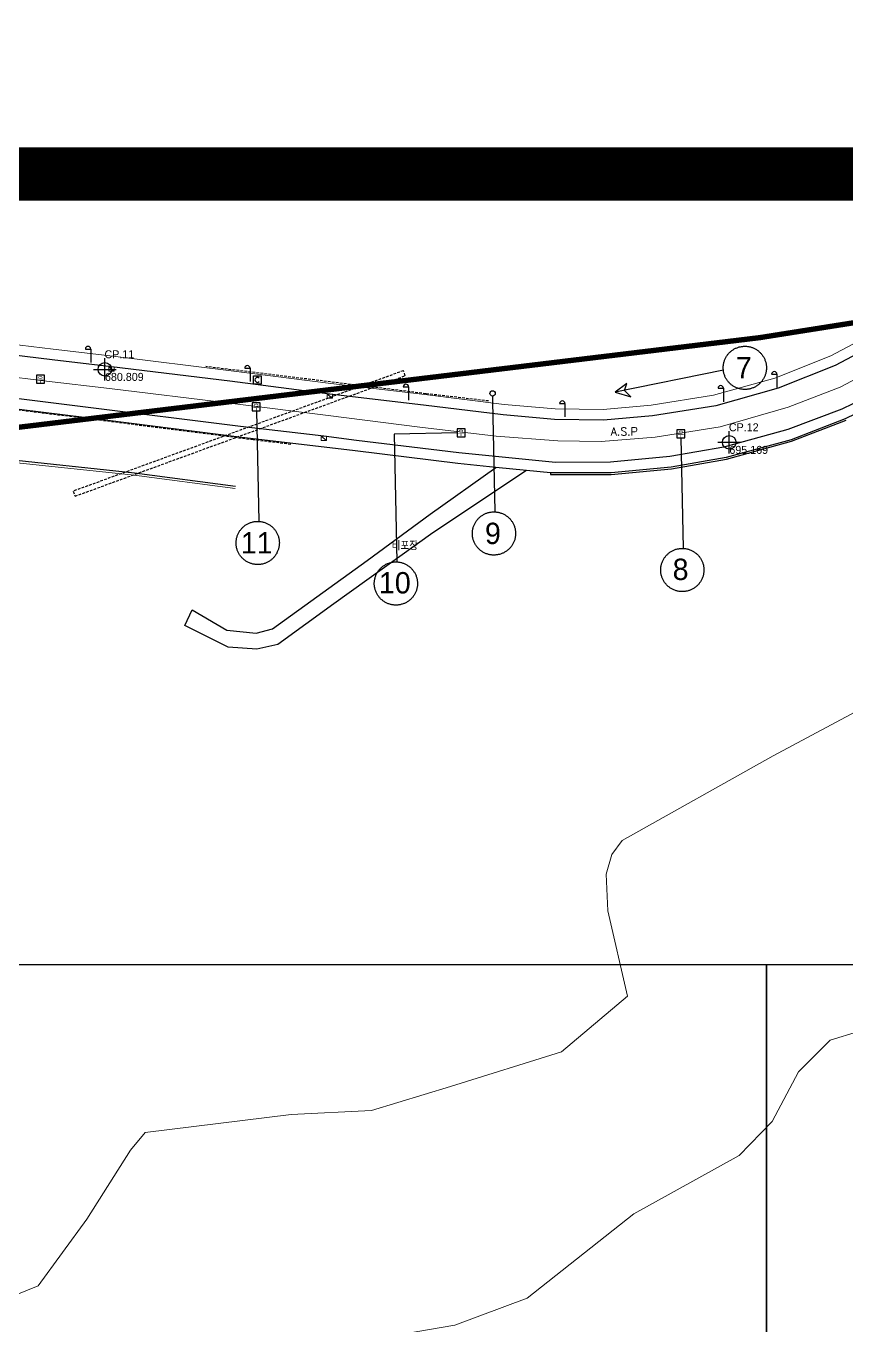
# Model space of a CAD drawing. Extents: x 296690 to 298491, y 586647 to 587790.
# Drawn here: x 297317.5 to 297471.2, y 587532.4 to 587775.9 of the extents above; entities that cross this region are included whole.
import ezdxf
from ezdxf.enums import TextEntityAlignment as Align

# ---------------------------------------------------------------- set-up
doc = ezdxf.new("R2010")
doc.units = 0
doc.header["$MEASUREMENT"] = 0
doc.linetypes.add('DASHED', pattern=[0.75, 0.5, -0.25])
doc.linetypes.add('PHANTOM2', pattern=[1.25, 0.625, -0.125, 0.125, -0.125, 0.125, -0.125])
for name, color, linetype in [('_0넘버링', 7, 'Continuous'), ('_조사구역', 6, 'Continuous'), ('가드레일', 114, 'Continuous'), ('가로등', 7, 'Continuous'), ('기준점', 1, 'Continuous'), ('도로_보도블럭', 202, 'Continuous'), ('도로_비포장', 27, 'Continuous'), ('도로_아스콘', 1, 'Continuous'), ('석축_상단', 25, 'SUKCHUK'), ('수로(관)', 144, 'DASHED'), ('옹벽_상단', 2, 'ONGBYUCK'), ('우수맨홀', 5, 'Continuous'), ('지시표지판', 7, 'Continuous'), ('통신맨홀', 3, 'Continuous')]:
    doc.layers.add(name, color=color, linetype=linetype)
for name, color, linetype, lineweight in [('도로-경계석보차도', 134, 'Continuous', 18), ('바닥재질', 254, 'Continuous', 20), ('옹벽_하단', 2, 'Continuous', 18), ('우수받이', 122, 'Continuous', 18), ('잡종지', 53, 'Continuous', 18), ('중앙선', 2, 'Continuous', 18)]:
    doc.layers.add(name, color=color, linetype=linetype, lineweight=lineweight)
doc.styles.add('GHS', font='simplex.shx', dxfattribs={"bigfont": 'ngsw.shx'})
doc.styles.add('JKS_FONT', font='', dxfattribs={"height": 1.5})
doc.styles.add('sks-ghs', font='romans.shx', dxfattribs={"bigfont": 'ghs.shx'})
doc.styles.get('JKS_FONT').set_extended_font_data('Expo M')
doc.linetypes.add('ONGBYUCK', pattern='A,1,0,[")",sks-ghs,S=0.5,R=90,X=0.5,Y=0],2', length=3)
doc.linetypes.add('SUKCHUK', pattern='A,1,["V",sks-ghs,S=0.5,R=0,X=0.5,Y=0],0.25,["V",sks-ghs,S=0.5,R=0,X=0.5,Y=0],0.25,["V",sks-ghs,S=0.5,R=0,X=0.5,Y=0],1', length=2.5)

# ---------------------------------------------------------------- blocks, each defined once
blk = doc.blocks.new('우수맨홀')
at = {"layer": '우수맨홀', "linetype": 'Continuous'}
blk.add_lwpolyline([(0.75, 0.75), (-0.75, 0.75), (-0.75, -0.75), (0.75, -0.75), (0.75, 0.75)], dxfattribs=at)
at = {"layer": '우수맨홀', "linetype": 'Continuous', "style": 'GHS'}
blk.add_text('우', height=1, dxfattribs=at).set_placement((0, -0.02, -2), align=Align.MIDDLE)
blk = doc.blocks.new('통신맨홀')
at = {"layer": '통신맨홀', "linetype": 'Continuous'}
for points in [[(-0.75, 0.75), (0.75, 0.75)], [(-0.75, -0.75), (-0.75, 0.75)], [(0.75, -0.75), (0.75, 0.75)], [(-0.75, -0.75), (0.75, -0.75)]]:
    blk.add_lwpolyline(points, dxfattribs=at)
blk.add_arc((0, 0), 0.458, 45, 314, dxfattribs=at)
blk = doc.blocks.new('지시표지판')
at = {"layer": '지시표지판'}
blk.add_line((0, 1), (0, 0), dxfattribs=at)
blk.add_ellipse((0, 1.5), major_axis=(0, 0.5), ratio=0.999999, start_param=-1.570795, end_param=4.71239, dxfattribs=at)
blk = doc.blocks.new('가로등')
at = {"layer": '가로등'}
for points in [[(-1, 2.5), (0, 2.5)], [(0, 2.5), (0, 0)]]:
    blk.add_lwpolyline(points, dxfattribs=at)
blk.add_arc((-0.5, 2.5), 0.5, 0, 180, dxfattribs=at)
blk = doc.blocks.new('우수받이')
at = {"layer": '우수받이'}
for points in [[(-0.5, 0), (0.5, 0), (0.5, -0.8), (-0.5, -0.8), (-0.5, 0)], [(-0.5, 0), (0.5, -0.8)]]:
    blk.add_lwpolyline(points, dxfattribs=at)
blk = doc.blocks.new('기준점')
at = {"layer": '기준점', "linetype": 'Continuous'}
for p, q in [((-2.12, 0), (2.12, 0)), ((0, -2.12), (0, 2.12))]:
    blk.add_line(p, q, dxfattribs=at)
blk.add_circle((0, 0), 1.27, dxfattribs=at)

msp = doc.modelspace()

# ---------------------------------------------------------------- linework, layer by layer
at = {"color": 0, "const_width": 10}
msp.add_lwpolyline([(296747.91, 587748.15), (298486.35, 587748.15), (298486.35, 586651.63), (296747.91, 586651.63)], close=True, dxfattribs=at)
msp.add_lwpolyline([(296747.91, 587748.15), (298486.35, 587748.15), (298486.35, 586651.63), (296747.91, 586651.63)], close=True, dxfattribs=at)
for points in [[(297006.23, 587324.97), (297006.23, 587599.97), (297456.23, 587599.97), (297456.23, 587324.97), (297006.23, 587324.97)], [(297456.23, 587324.97), (297456.23, 587599.97), (297906.23, 587599.97), (297906.23, 587324.97), (297456.23, 587324.97)]]:
    msp.add_lwpolyline(points)
at = {"layer": '_0넘버링', "linetype": 'Continuous'}
for p, q in [((297448.16, 587711.38), (297427.9, 587707.24)), ((297360.63, 587703.74), (297361.07, 587683.08)), ((297404.91, 587705.52), (297405.36, 587684.86)), ((297440.22, 587698.68), (297440.66, 587678.02))]:
    msp.add_line(p, q, dxfattribs=at)
for points in [[(297448.14, 587711.72), (297448.14, 587711.87), (297448.14, 587712.01), (297448.15, 587712.15), (297448.17, 587712.29), (297448.19, 587712.43), (297448.21, 587712.57), (297448.24, 587712.71), (297448.27, 587712.84), (297448.31, 587712.98), (297448.35, 587713.11), (297448.4, 587713.25), (297448.45, 587713.38), (297448.51, 587713.51), (297448.57, 587713.63), (297448.64, 587713.76), (297448.71, 587713.88), (297448.78, 587714), (297448.86, 587714.12), (297448.94, 587714.24), (297449.03, 587714.35), (297449.12, 587714.46), (297449.22, 587714.56), (297449.31, 587714.66), (297449.42, 587714.76), (297449.52, 587714.86), (297449.63, 587714.95), (297449.74, 587715.04), (297449.85, 587715.12), (297449.97, 587715.2), (297450.09, 587715.27), (297450.21, 587715.35), (297450.34, 587715.41), (297450.46, 587715.47), (297450.59, 587715.53), (297450.72, 587715.59), (297450.86, 587715.63), (297450.99, 587715.68), (297451.13, 587715.72), (297451.26, 587715.75), (297451.4, 587715.78), (297451.54, 587715.81), (297451.68, 587715.83), (297451.82, 587715.84), (297451.96, 587715.85), (297452.1, 587715.86), (297452.24, 587715.86), (297452.39, 587715.86), (297452.53, 587715.85), (297452.67, 587715.83), (297452.81, 587715.81), (297452.95, 587715.79), (297453.08, 587715.76), (297453.22, 587715.73), (297453.36, 587715.69), (297453.49, 587715.65), (297453.63, 587715.6), (297453.76, 587715.54), (297453.89, 587715.49), (297454.01, 587715.43), (297454.14, 587715.36), (297454.26, 587715.29), (297454.38, 587715.22), (297454.5, 587715.14), (297454.61, 587715.05), (297454.73, 587714.97), (297454.83, 587714.88), (297454.94, 587714.78), (297455.04, 587714.69), (297455.14, 587714.58), (297455.24, 587714.48), (297455.33, 587714.37), (297455.41, 587714.26), (297455.5, 587714.15), (297455.58, 587714.03), (297455.65, 587713.91), (297455.72, 587713.79), (297455.79, 587713.66), (297455.85, 587713.54), (297455.91, 587713.41), (297455.96, 587713.28), (297456.01, 587713.14), (297456.06, 587713.01), (297456.1, 587712.87), (297456.13, 587712.74), (297456.16, 587712.6), (297456.19, 587712.46), (297456.21, 587712.32), (297456.22, 587712.18), (297456.23, 587712.04), (297456.24, 587711.9), (297456.24, 587711.76), (297456.23, 587711.61), (297456.23, 587711.47), (297456.21, 587711.33), (297456.19, 587711.19), (297456.17, 587711.05), (297456.14, 587710.92), (297456.11, 587710.78), (297456.07, 587710.64), (297456.02, 587710.51), (297455.98, 587710.37), (297455.92, 587710.24), (297455.87, 587710.11), (297455.81, 587709.99), (297455.74, 587709.86), (297455.67, 587709.74), (297455.59, 587709.62), (297455.52, 587709.5), (297455.43, 587709.39), (297455.35, 587709.27), (297455.26, 587709.17), (297455.16, 587709.06), (297455.06, 587708.96), (297454.96, 587708.86), (297454.86, 587708.76), (297454.75, 587708.67), (297454.64, 587708.59), (297454.53, 587708.5), (297454.41, 587708.42), (297454.29, 587708.35), (297454.17, 587708.28), (297454.04, 587708.21), (297453.92, 587708.15), (297453.79, 587708.09), (297453.66, 587708.04), (297453.52, 587707.99), (297453.39, 587707.94), (297453.25, 587707.9), (297453.12, 587707.87), (297452.98, 587707.84), (297452.84, 587707.81), (297452.7, 587707.79), (297452.56, 587707.78), (297452.42, 587707.77), (297452.28, 587707.76), (297452.13, 587707.76), (297451.99, 587707.77), (297451.85, 587707.77), (297451.71, 587707.79), (297451.57, 587707.81), (297451.43, 587707.83), (297451.29, 587707.86), (297451.16, 587707.89), (297451.02, 587707.93), (297450.89, 587707.98), (297450.75, 587708.02), (297450.62, 587708.08), (297450.49, 587708.13), (297450.36, 587708.19), (297450.24, 587708.26), (297450.12, 587708.33), (297450, 587708.4), (297449.88, 587708.48), (297449.76, 587708.57), (297449.65, 587708.65), (297449.54, 587708.74), (297449.44, 587708.84), (297449.34, 587708.94), (297449.24, 587709.04), (297449.14, 587709.14), (297449.05, 587709.25), (297448.96, 587709.36), (297448.88, 587709.47), (297448.8, 587709.59), (297448.73, 587709.71), (297448.65, 587709.83), (297448.59, 587709.96), (297448.53, 587710.08), (297448.47, 587710.21), (297448.41, 587710.34), (297448.36, 587710.48), (297448.32, 587710.61), (297448.28, 587710.75), (297448.25, 587710.88), (297448.22, 587711.02), (297448.19, 587711.16), (297448.17, 587711.3), (297448.16, 587711.44), (297448.15, 587711.58), (297448.14, 587711.72)], [(297427.9, 587707.24), (297430.8, 587706.36), (297429.65, 587707.58), (297430.09, 587708.88), (297427.9, 587707.24)], [(297398.24, 587699.62), (297386.46, 587699.37), (297386.97, 587675.48)], [(297401.12, 587680.67), (297401.12, 587680.82), (297401.12, 587680.96), (297401.13, 587681.1), (297401.15, 587681.24), (297401.17, 587681.38), (297401.19, 587681.52), (297401.22, 587681.66), (297401.25, 587681.79), (297401.29, 587681.93), (297401.33, 587682.06), (297401.38, 587682.2), (297401.44, 587682.33), (297401.49, 587682.46), (297401.55, 587682.59), (297401.62, 587682.71), (297401.69, 587682.83), (297401.76, 587682.95), (297401.84, 587683.07), (297401.93, 587683.19), (297402.01, 587683.3), (297402.1, 587683.41), (297402.2, 587683.51), (297402.29, 587683.61), (297402.4, 587683.71), (297402.5, 587683.81), (297402.61, 587683.9), (297402.72, 587683.99), (297402.83, 587684.07), (297402.95, 587684.15), (297403.07, 587684.22), (297403.19, 587684.3), (297403.32, 587684.36), (297403.44, 587684.42), (297403.57, 587684.48), (297403.7, 587684.54), (297403.84, 587684.59), (297403.97, 587684.63), (297404.11, 587684.67), (297404.24, 587684.7), (297404.38, 587684.73), (297404.52, 587684.76), (297404.66, 587684.78), (297404.8, 587684.79), (297404.94, 587684.8), (297405.08, 587684.81), (297405.22, 587684.81), (297405.37, 587684.81), (297405.51, 587684.8), (297405.65, 587684.78), (297405.79, 587684.76), (297405.93, 587684.74), (297406.06, 587684.71), (297406.2, 587684.68), (297406.34, 587684.64), (297406.47, 587684.6), (297406.61, 587684.55), (297406.74, 587684.5), (297406.87, 587684.44), (297406.99, 587684.38), (297407.12, 587684.31), (297407.24, 587684.24), (297407.36, 587684.17), (297407.48, 587684.09), (297407.59, 587684.01), (297407.71, 587683.92), (297407.81, 587683.83), (297407.92, 587683.73), (297408.02, 587683.64), (297408.12, 587683.54), (297408.22, 587683.43), (297408.31, 587683.32), (297408.39, 587683.21), (297408.48, 587683.1), (297408.56, 587682.98), (297408.63, 587682.86), (297408.7, 587682.74), (297408.77, 587682.61), (297408.83, 587682.49), (297408.89, 587682.36), (297408.94, 587682.23), (297408.99, 587682.09), (297409.04, 587681.96), (297409.08, 587681.82), (297409.11, 587681.69), (297409.14, 587681.55), (297409.17, 587681.41), (297409.19, 587681.27), (297409.2, 587681.13), (297409.21, 587680.99), (297409.22, 587680.85), (297409.22, 587680.71), (297409.21, 587680.57), (297409.21, 587680.42), (297409.19, 587680.28), (297409.17, 587680.14), (297409.15, 587680), (297409.12, 587679.87), (297409.09, 587679.73), (297409.05, 587679.59), (297409, 587679.46), (297408.96, 587679.32), (297408.9, 587679.19), (297408.85, 587679.06), (297408.79, 587678.94), (297408.72, 587678.81), (297408.65, 587678.69), (297408.58, 587678.57), (297408.5, 587678.45), (297408.41, 587678.34), (297408.33, 587678.22), (297408.24, 587678.12), (297408.14, 587678.01), (297408.04, 587677.91), (297407.94, 587677.81), (297407.84, 587677.71), (297407.73, 587677.62), (297407.62, 587677.54), (297407.51, 587677.45), (297407.39, 587677.37), (297407.27, 587677.3), (297407.15, 587677.23), (297407.02, 587677.16), (297406.9, 587677.1), (297406.77, 587677.04), (297406.64, 587676.99), (297406.5, 587676.94), (297406.37, 587676.89), (297406.23, 587676.85), (297406.1, 587676.82), (297405.96, 587676.79), (297405.82, 587676.76), (297405.68, 587676.74), (297405.54, 587676.73), (297405.4, 587676.72), (297405.26, 587676.71), (297405.12, 587676.71), (297404.97, 587676.72), (297404.83, 587676.72), (297404.69, 587676.74), (297404.55, 587676.76), (297404.41, 587676.78), (297404.27, 587676.81), (297404.14, 587676.84), (297404, 587676.88), (297403.87, 587676.93), (297403.73, 587676.97), (297403.6, 587677.03), (297403.47, 587677.08), (297403.35, 587677.15), (297403.22, 587677.21), (297403.1, 587677.28), (297402.98, 587677.36), (297402.86, 587677.43), (297402.75, 587677.52), (297402.63, 587677.6), (297402.52, 587677.69), (297402.42, 587677.79), (297402.32, 587677.89), (297402.22, 587677.99), (297402.12, 587678.09), (297402.03, 587678.2), (297401.94, 587678.31), (297401.86, 587678.42), (297401.78, 587678.54), (297401.71, 587678.66), (297401.64, 587678.78), (297401.57, 587678.91), (297401.51, 587679.03), (297401.45, 587679.16), (297401.39, 587679.29), (297401.35, 587679.43), (297401.3, 587679.56), (297401.26, 587679.7), (297401.23, 587679.83), (297401.2, 587679.97), (297401.17, 587680.11), (297401.15, 587680.25), (297401.14, 587680.39), (297401.13, 587680.53), (297401.12, 587680.67)], [(297356.84, 587678.9), (297356.84, 587679.04), (297356.84, 587679.18), (297356.85, 587679.32), (297356.86, 587679.46), (297356.88, 587679.6), (297356.91, 587679.74), (297356.94, 587679.88), (297356.97, 587680.02), (297357.01, 587680.15), (297357.05, 587680.29), (297357.1, 587680.42), (297357.15, 587680.55), (297357.21, 587680.68), (297357.27, 587680.81), (297357.34, 587680.93), (297357.41, 587681.06), (297357.48, 587681.18), (297357.56, 587681.29), (297357.64, 587681.41), (297357.73, 587681.52), (297357.82, 587681.63), (297357.91, 587681.73), (297358.01, 587681.84), (297358.11, 587681.93), (297358.22, 587682.03), (297358.33, 587682.12), (297358.44, 587682.21), (297358.55, 587682.29), (297358.67, 587682.37), (297358.79, 587682.45), (297358.91, 587682.52), (297359.03, 587682.58), (297359.16, 587682.65), (297359.29, 587682.71), (297359.42, 587682.76), (297359.55, 587682.81), (297359.69, 587682.85), (297359.82, 587682.89), (297359.96, 587682.93), (297360.1, 587682.96), (297360.24, 587682.98), (297360.38, 587683), (297360.52, 587683.02), (297360.66, 587683.03), (297360.8, 587683.03), (297360.94, 587683.03), (297361.08, 587683.03), (297361.22, 587683.02), (297361.36, 587683.01), (297361.5, 587682.99), (297361.64, 587682.96), (297361.78, 587682.93), (297361.92, 587682.9), (297362.06, 587682.86), (297362.19, 587682.82), (297362.32, 587682.77), (297362.45, 587682.72), (297362.58, 587682.66), (297362.71, 587682.6), (297362.84, 587682.53), (297362.96, 587682.46), (297363.08, 587682.39), (297363.2, 587682.31), (297363.31, 587682.23), (297363.42, 587682.14), (297363.53, 587682.05), (297363.64, 587681.96), (297363.74, 587681.86), (297363.84, 587681.76), (297363.93, 587681.65), (297364.02, 587681.54), (297364.11, 587681.43), (297364.2, 587681.32), (297364.27, 587681.2), (297364.35, 587681.08), (297364.42, 587680.96), (297364.49, 587680.84), (297364.55, 587680.71), (297364.61, 587680.58), (297364.66, 587680.45), (297364.71, 587680.32), (297364.76, 587680.18), (297364.79, 587680.05), (297364.83, 587679.91), (297364.86, 587679.77), (297364.88, 587679.63), (297364.9, 587679.49), (297364.92, 587679.35), (297364.93, 587679.21), (297364.94, 587679.07), (297364.94, 587678.93), (297364.93, 587678.79), (297364.92, 587678.65), (297364.91, 587678.51), (297364.89, 587678.37), (297364.87, 587678.23), (297364.84, 587678.09), (297364.8, 587677.95), (297364.76, 587677.81), (297364.72, 587677.68), (297364.67, 587677.55), (297364.62, 587677.42), (297364.56, 587677.29), (297364.5, 587677.16), (297364.44, 587677.03), (297364.37, 587676.91), (297364.29, 587676.79), (297364.21, 587676.67), (297364.13, 587676.56), (297364.04, 587676.45), (297363.95, 587676.34), (297363.86, 587676.23), (297363.76, 587676.13), (297363.66, 587676.03), (297363.56, 587675.94), (297363.45, 587675.85), (297363.34, 587675.76), (297363.22, 587675.68), (297363.11, 587675.6), (297362.99, 587675.52), (297362.86, 587675.45), (297362.74, 587675.38), (297362.61, 587675.32), (297362.48, 587675.26), (297362.35, 587675.21), (297362.22, 587675.16), (297362.09, 587675.11), (297361.95, 587675.08), (297361.81, 587675.04), (297361.68, 587675.01), (297361.54, 587674.99), (297361.4, 587674.97), (297361.26, 587674.95), (297361.11, 587674.94), (297360.97, 587674.93), (297360.83, 587674.93), (297360.69, 587674.94), (297360.55, 587674.95), (297360.41, 587674.96), (297360.27, 587674.98), (297360.13, 587675), (297359.99, 587675.03), (297359.85, 587675.07), (297359.72, 587675.11), (297359.58, 587675.15), (297359.45, 587675.2), (297359.32, 587675.25), (297359.19, 587675.31), (297359.06, 587675.37), (297358.94, 587675.43), (297358.81, 587675.5), (297358.69, 587675.58), (297358.58, 587675.66), (297358.46, 587675.74), (297358.35, 587675.83), (297358.24, 587675.92), (297358.14, 587676.01), (297358.03, 587676.11), (297357.94, 587676.21), (297357.84, 587676.31), (297357.75, 587676.42), (297357.66, 587676.53), (297357.58, 587676.65), (297357.5, 587676.76), (297357.42, 587676.88), (297357.35, 587677.01), (297357.29, 587677.13), (297357.22, 587677.26), (297357.16, 587677.39), (297357.11, 587677.52), (297357.06, 587677.65), (297357.02, 587677.78), (297356.98, 587677.92), (297356.94, 587678.06), (297356.91, 587678.19), (297356.89, 587678.33), (297356.87, 587678.47), (297356.85, 587678.61), (297356.84, 587678.76), (297356.84, 587678.9)], [(297436.42, 587673.83), (297436.42, 587673.97), (297436.43, 587674.11), (297436.44, 587674.25), (297436.45, 587674.39), (297436.47, 587674.53), (297436.49, 587674.67), (297436.52, 587674.81), (297436.56, 587674.95), (297436.59, 587675.09), (297436.64, 587675.22), (297436.68, 587675.35), (297436.74, 587675.48), (297436.79, 587675.61), (297436.86, 587675.74), (297436.92, 587675.87), (297436.99, 587675.99), (297437.07, 587676.11), (297437.14, 587676.23), (297437.23, 587676.34), (297437.31, 587676.45), (297437.4, 587676.56), (297437.5, 587676.67), (297437.6, 587676.77), (297437.7, 587676.87), (297437.8, 587676.96), (297437.91, 587677.05), (297438.02, 587677.14), (297438.14, 587677.23), (297438.25, 587677.3), (297438.37, 587677.38), (297438.49, 587677.45), (297438.62, 587677.52), (297438.75, 587677.58), (297438.87, 587677.64), (297439.01, 587677.69), (297439.14, 587677.74), (297439.27, 587677.79), (297439.41, 587677.82), (297439.55, 587677.86), (297439.68, 587677.89), (297439.82, 587677.91), (297439.96, 587677.93), (297440.1, 587677.95), (297440.24, 587677.96), (297440.39, 587677.97), (297440.53, 587677.97), (297440.67, 587677.96), (297440.81, 587677.95), (297440.95, 587677.94), (297441.09, 587677.92), (297441.23, 587677.9), (297441.37, 587677.87), (297441.5, 587677.83), (297441.64, 587677.79), (297441.78, 587677.75), (297441.91, 587677.7), (297442.04, 587677.65), (297442.17, 587677.59), (297442.3, 587677.53), (297442.42, 587677.47), (297442.54, 587677.4), (297442.66, 587677.32), (297442.78, 587677.24), (297442.9, 587677.16), (297443.01, 587677.07), (297443.12, 587676.98), (297443.22, 587676.89), (297443.32, 587676.79), (297443.42, 587676.69), (297443.52, 587676.59), (297443.61, 587676.48), (297443.7, 587676.37), (297443.78, 587676.25), (297443.86, 587676.14), (297443.94, 587676.02), (297444.01, 587675.89), (297444.07, 587675.77), (297444.14, 587675.64), (297444.19, 587675.51), (297444.25, 587675.38), (297444.3, 587675.25), (297444.34, 587675.12), (297444.38, 587674.98), (297444.41, 587674.84), (297444.44, 587674.71), (297444.47, 587674.57), (297444.49, 587674.43), (297444.51, 587674.29), (297444.52, 587674.14), (297444.52, 587674), (297444.52, 587673.86), (297444.52, 587673.72), (297444.51, 587673.58), (297444.49, 587673.44), (297444.47, 587673.3), (297444.45, 587673.16), (297444.42, 587673.02), (297444.39, 587672.88), (297444.35, 587672.75), (297444.31, 587672.61), (297444.26, 587672.48), (297444.21, 587672.35), (297444.15, 587672.22), (297444.09, 587672.09), (297444.02, 587671.97), (297443.95, 587671.84), (297443.88, 587671.72), (297443.8, 587671.61), (297443.72, 587671.49), (297443.63, 587671.38), (297443.54, 587671.27), (297443.44, 587671.17), (297443.35, 587671.06), (297443.25, 587670.97), (297443.14, 587670.87), (297443.03, 587670.78), (297442.92, 587670.69), (297442.81, 587670.61), (297442.69, 587670.53), (297442.57, 587670.45), (297442.45, 587670.38), (297442.32, 587670.32), (297442.2, 587670.25), (297442.07, 587670.19), (297441.94, 587670.14), (297441.81, 587670.09), (297441.67, 587670.05), (297441.54, 587670.01), (297441.4, 587669.97), (297441.26, 587669.94), (297441.12, 587669.92), (297440.98, 587669.9), (297440.84, 587669.88), (297440.7, 587669.87), (297440.56, 587669.87), (297440.42, 587669.87), (297440.28, 587669.87), (297440.13, 587669.88), (297439.99, 587669.89), (297439.85, 587669.91), (297439.71, 587669.94), (297439.58, 587669.97), (297439.44, 587670), (297439.3, 587670.04), (297439.17, 587670.08), (297439.04, 587670.13), (297438.9, 587670.18), (297438.77, 587670.24), (297438.65, 587670.3), (297438.52, 587670.37), (297438.4, 587670.44), (297438.28, 587670.51), (297438.16, 587670.59), (297438.05, 587670.67), (297437.94, 587670.76), (297437.83, 587670.85), (297437.72, 587670.94), (297437.62, 587671.04), (297437.52, 587671.14), (297437.43, 587671.25), (297437.33, 587671.36), (297437.25, 587671.47), (297437.16, 587671.58), (297437.08, 587671.7), (297437.01, 587671.82), (297436.94, 587671.94), (297436.87, 587672.06), (297436.81, 587672.19), (297436.75, 587672.32), (297436.7, 587672.45), (297436.65, 587672.58), (297436.6, 587672.72), (297436.56, 587672.85), (297436.53, 587672.99), (297436.5, 587673.13), (297436.47, 587673.27), (297436.45, 587673.41), (297436.44, 587673.55), (297436.43, 587673.69), (297436.42, 587673.83)], [(297382.74, 587671.3), (297382.74, 587671.44), (297382.74, 587671.58), (297382.75, 587671.72), (297382.76, 587671.86), (297382.78, 587672), (297382.81, 587672.14), (297382.84, 587672.28), (297382.87, 587672.42), (297382.91, 587672.55), (297382.95, 587672.69), (297383, 587672.82), (297383.05, 587672.95), (297383.11, 587673.08), (297383.17, 587673.21), (297383.24, 587673.33), (297383.31, 587673.46), (297383.38, 587673.58), (297383.46, 587673.69), (297383.54, 587673.81), (297383.63, 587673.92), (297383.72, 587674.03), (297383.81, 587674.13), (297383.91, 587674.24), (297384.01, 587674.33), (297384.12, 587674.43), (297384.23, 587674.52), (297384.34, 587674.61), (297384.45, 587674.69), (297384.57, 587674.77), (297384.69, 587674.85), (297384.81, 587674.92), (297384.93, 587674.99), (297385.06, 587675.05), (297385.19, 587675.11), (297385.32, 587675.16), (297385.45, 587675.21), (297385.59, 587675.25), (297385.72, 587675.29), (297385.86, 587675.33), (297386, 587675.36), (297386.14, 587675.38), (297386.28, 587675.4), (297386.42, 587675.42), (297386.56, 587675.43), (297386.7, 587675.43), (297386.84, 587675.43), (297386.98, 587675.43), (297387.12, 587675.42), (297387.26, 587675.41), (297387.4, 587675.39), (297387.54, 587675.36), (297387.68, 587675.33), (297387.82, 587675.3), (297387.96, 587675.26), (297388.09, 587675.22), (297388.22, 587675.17), (297388.35, 587675.12), (297388.48, 587675.06), (297388.61, 587675), (297388.74, 587674.93), (297388.86, 587674.86), (297388.98, 587674.79), (297389.1, 587674.71), (297389.21, 587674.63), (297389.32, 587674.54), (297389.43, 587674.45), (297389.54, 587674.36), (297389.64, 587674.26), (297389.74, 587674.16), (297389.83, 587674.05), (297389.92, 587673.95), (297390.01, 587673.83), (297390.1, 587673.72), (297390.17, 587673.6), (297390.25, 587673.48), (297390.32, 587673.36), (297390.39, 587673.24), (297390.45, 587673.11), (297390.51, 587672.98), (297390.56, 587672.85), (297390.61, 587672.72), (297390.66, 587672.58), (297390.69, 587672.45), (297390.73, 587672.31), (297390.76, 587672.17), (297390.78, 587672.03), (297390.8, 587671.89), (297390.82, 587671.75), (297390.83, 587671.61), (297390.84, 587671.47), (297390.84, 587671.33), (297390.83, 587671.19), (297390.82, 587671.05), (297390.81, 587670.91), (297390.79, 587670.77), (297390.77, 587670.63), (297390.74, 587670.49), (297390.7, 587670.35), (297390.66, 587670.22), (297390.62, 587670.08), (297390.57, 587669.95), (297390.52, 587669.82), (297390.46, 587669.69), (297390.4, 587669.56), (297390.34, 587669.43), (297390.27, 587669.31), (297390.19, 587669.19), (297390.11, 587669.07), (297390.03, 587668.96), (297389.94, 587668.85), (297389.85, 587668.74), (297389.76, 587668.63), (297389.66, 587668.53), (297389.56, 587668.43), (297389.46, 587668.34), (297389.35, 587668.25), (297389.24, 587668.16), (297389.12, 587668.08), (297389.01, 587668), (297388.89, 587667.92), (297388.76, 587667.85), (297388.64, 587667.78), (297388.51, 587667.72), (297388.38, 587667.66), (297388.25, 587667.61), (297388.12, 587667.56), (297387.99, 587667.52), (297387.85, 587667.48), (297387.71, 587667.44), (297387.58, 587667.41), (297387.44, 587667.39), (297387.3, 587667.37), (297387.16, 587667.35), (297387.01, 587667.34), (297386.87, 587667.33), (297386.73, 587667.33), (297386.59, 587667.34), (297386.45, 587667.35), (297386.31, 587667.36), (297386.17, 587667.38), (297386.03, 587667.4), (297385.89, 587667.43), (297385.75, 587667.47), (297385.62, 587667.51), (297385.48, 587667.55), (297385.35, 587667.6), (297385.22, 587667.65), (297385.09, 587667.71), (297384.96, 587667.77), (297384.84, 587667.83), (297384.71, 587667.9), (297384.59, 587667.98), (297384.48, 587668.06), (297384.36, 587668.14), (297384.25, 587668.23), (297384.14, 587668.32), (297384.04, 587668.41), (297383.93, 587668.51), (297383.84, 587668.61), (297383.74, 587668.71), (297383.65, 587668.82), (297383.56, 587668.93), (297383.48, 587669.05), (297383.4, 587669.16), (297383.32, 587669.28), (297383.25, 587669.41), (297383.19, 587669.53), (297383.12, 587669.66), (297383.06, 587669.79), (297383.01, 587669.92), (297382.96, 587670.05), (297382.92, 587670.18), (297382.88, 587670.32), (297382.84, 587670.46), (297382.81, 587670.6), (297382.79, 587670.73), (297382.77, 587670.87), (297382.75, 587671.01), (297382.74, 587671.16), (297382.74, 587671.3)]]:
    msp.add_lwpolyline(points, dxfattribs=at)
at = {"layer": '_조사구역', "color": 1, "linetype": 'PHANTOM2', "ltscale": 10, "const_width": 1, "flags": 128}
msp.add_lwpolyline([(296888.84, 587577.29), (296916.15, 587564.87), (296917.16, 587546.98), (296944.06, 587499.88), (296962.64, 587506.35), (296964.44, 587470.58), (296997.02, 587434.8), (296987.35, 587416.46), (297013.51, 587382.87), (297017.84, 587370.08), (297028.94, 587352.6), (297029.92, 587342.81), (297037.31, 587334.59), (297040.56, 587314.96), (297070.47, 587308.46), (297100.62, 587240.51), (296816.88, 587204.01), (296810.03, 587153.67), (296842.85, 587123.71), (296813.17, 587102.47), (296801.87, 587080.63), (296792.42, 587066.55), (296780.99, 587053.96), (296729.3, 587013.64), (296789.94, 586992.35), (296824.61, 587004.26), (296850.23, 586942.24), (296893.72, 586957.02), (296943.19, 587021.67), (296972.09, 586999.95), (296987, 586998.05), (297023.23, 586997.93), (297046.89, 586904.34), (297072.38, 586919.28), (297092.13, 586914.81), (297140.05, 586929.39), (297161.26, 587039.31), (297169.67, 587043.4), (297143.69, 587095.58), (297202.29, 587171.68), (297208.17, 587171.56), (297223.3, 587185.23), (297231.66, 587208.89), (297261.64, 587209.69), (297274.46, 587204.56), (297288.68, 587207.29), (297312.55, 587205.4), (297330.39, 587243.47), (297352.25, 587274.95), (297366.21, 587284.27), (297417.02, 587287.72), (297445.1, 587268.3), (297503.61, 587227.81), (297523.96, 587277.06), (297579.61, 587285.31), (297639.29, 587334.83), (297716.69, 587369.95), (297740.28, 587286.16), (297825.46, 587201.84), (297873.06, 587112.59), (297985.44, 587163.71), (298083.12, 587194.83), (298077.66, 587264.11), (298068.85, 587288.67), (298075.49, 587302.92), (298064.34, 587344.33), (298031.59, 587377.11), (298044.64, 587441.82), (298042.94, 587499.78), (298028.92, 587538.45), (298039.34, 587564.95), (298043.46, 587576.46), (298029.63, 587619.83), (298018.44, 587640.96), (298021.43, 587663.04), (298018.74, 587675.87), (298016.58, 587686.14), (298003.66, 587699.07), (297992.44, 587709.1), (297988.83, 587725.13), (297944.08, 587728.99), (297800.52, 587643.82), (297772.38, 587662.14), (297757.38, 587592.19), (297693.21, 587575.36), (297656.54, 587574.02), (297572.22, 587570.95), (297613.4, 587635.68), (297629.04, 587661.26), (297639.97, 587676.97), (297661.05, 587707.24), (297598.57, 587775.35), (297577.8, 587771.53), (297529.25, 587759.19), (297490.27, 587737.05), (297479.32, 587721.33), (297454.97, 587717.47), (297250.91, 587692.79), (297212.29, 587661.66), (297187.56, 587688.51), (297176.05, 587696.22), (297149.46, 587697.29), (297117.93, 587719.01), (297086.05, 587732.64), (297066.45, 587740.82), (297055.85, 587761.22), (297045.64, 587752.78), (296998.56, 587747.18), (296975.92, 587745.76), (296966.62, 587742.51), (296946.71, 587733.47), (296916.68, 587715.59), (296875.89, 587729.39), (296872.69, 587730.05), (296872.4, 587730.11), (296864.88, 587731.65), (296743.31, 587733.69), (296691.62, 587698.85), (296718.09, 587653.84), (296730.15, 587649.14), (296737.49, 587637.8), (296758.71, 587639.51), (296767.47, 587630.15), (296786.92, 587626.97), (296789.39, 587586.73), (296810.55, 587586.52), (296815.91, 587576.91), (296842.39, 587563.91), (296888.84, 587577.29)], dxfattribs=at)
at = {"layer": '가드레일', "linetype": 'DASHED'}
for p, q in [((297392.41, 587706.96), (297351.14, 587712.06)), ((297329.08, 587702.26), (297281.33, 587708.2)), ((297404.15, 587705.6), (297392.41, 587706.96)), ((297360.01, 587698.31), (297329.08, 587702.26)), ((297367.11, 587697.47), (297360.01, 587698.31))]:
    msp.add_line(p, q, dxfattribs=at)
at = {"layer": '도로-경계석보차도'}
for p, q in [((297492.33, 587726.83), (297468.3, 587714.07)), ((297322.57, 587715.3), (297301.74, 587717.84)), ((297333.72, 587713.97), (297322.57, 587715.3)), ((297355.9, 587711.28), (297333.72, 587713.97)), ((297468.3, 587714.07), (297457.79, 587709.89)), ((297374.62, 587708.89), (297355.9, 587711.28)), ((297392.23, 587706.79), (297374.62, 587708.89)), ((297457.79, 587709.89), (297446.3, 587706.68)), ((297407.08, 587704.97), (297392.23, 587706.79)), ((297446.3, 587706.68), (297434.64, 587704.83)), ((297416.61, 587704.12), (297407.08, 587704.97)), ((297425.62, 587704), (297416.61, 587704.12)), ((297434.64, 587704.83), (297425.62, 587704))]:
    msp.add_line(p, q, dxfattribs=at)
at = {"layer": '도로_보도블럭'}
for p, q in [((297328.37, 587702.49), (297279.99, 587708.48)), ((297480.29, 587706.75), (297471.02, 587702.27)), ((297357.4, 587698.83), (297328.37, 587702.49)), ((297471.02, 587702.27), (297460.85, 587698.33)), ((297379.14, 587696.23), (297357.4, 587698.83)), ((297460.85, 587698.33), (297448.68, 587695.01)), ((297398.38, 587693.86), (297379.14, 587696.23)), ((297405.54, 587693.15), (297398.38, 587693.86)), ((297448.68, 587695.01), (297438.39, 587693.19)), ((297411.25, 587692.58), (297405.54, 587693.15)), ((297415.78, 587692.13), (297411.25, 587692.58)), ((297427.12, 587692.12), (297415.78, 587692.13)), ((297438.39, 587693.19), (297427.12, 587692.12))]:
    msp.add_line(p, q, dxfattribs=at)
at = {"layer": '도로_비포장'}
for p, q in [((297393.24, 587684.36), (297405.54, 587693.15)), ((297411.25, 587692.58), (297393.72, 587680.89)), ((297381.4, 587675.68), (297393.24, 587684.36)), ((297393.72, 587680.89), (297375.15, 587667.6)), ((297363.68, 587662.87), (297381.4, 587675.68)), ((297375.15, 587667.6), (297364.65, 587659.97)), ((297347.24, 587663.54), (297348.58, 587666.46)), ((297348.58, 587666.46), (297355.07, 587662.63)), ((297355.37, 587659.44), (297347.24, 587663.54)), ((297355.07, 587662.63), (297360.61, 587662.1)), ((297360.61, 587662.1), (297363.68, 587662.87)), ((297364.65, 587659.97), (297360.72, 587659.1)), ((297360.72, 587659.1), (297355.37, 587659.45))]:
    msp.add_line(p, q, dxfattribs=at)
at = {"layer": '도로_아스콘'}
for p, q in [((297493.28, 587725.07), (297469.14, 587712.25)), ((297322.33, 587713.31), (297301.49, 587715.86)), ((297333.48, 587711.98), (297322.33, 587713.31)), ((297355.66, 587709.29), (297333.48, 587711.98)), ((297469.14, 587712.25), (297458.43, 587707.99)), ((297328.62, 587704.47), (297280.23, 587710.46)), ((297374.38, 587706.9), (297355.66, 587709.29)), ((297479.57, 587708.58), (297470.36, 587704.09)), ((297391.99, 587704.8), (297374.38, 587706.9)), ((297458.43, 587707.99), (297446.73, 587704.72)), ((297357.64, 587700.82), (297328.62, 587704.47)), ((297406.87, 587702.98), (297391.99, 587704.8)), ((297446.73, 587704.72), (297434.88, 587702.84)), ((297470.36, 587704.09), (297460.23, 587700.24)), ((297416.51, 587702.12), (297406.87, 587702.98)), ((297425.7, 587702), (297416.51, 587702.12)), ((297434.88, 587702.84), (297425.7, 587702)), ((297373.25, 587699.01), (297357.64, 587700.82)), ((297379.39, 587698.21), (297373.25, 587699.01)), ((297460.23, 587700.24), (297448.24, 587696.96)), ((297398.6, 587695.85), (297379.39, 587698.21)), ((297448.24, 587696.96), (297438.12, 587695.17)), ((297416.7, 587694.07), (297398.6, 587695.85)), ((297427.02, 587694.12), (297416.7, 587694.07)), ((297438.12, 587695.17), (297427.02, 587694.12))]:
    msp.add_line(p, q, dxfattribs=at)
at = {"layer": '석축_상단'}
for p, q in [((297460.95, 587698.05), (297471.15, 587702)), ((297448.75, 587694.72), (297460.95, 587698.05)), ((297438.43, 587692.89), (297448.75, 587694.72)), ((297415.78, 587692.13), (297415.78, 587691.83)), ((297415.78, 587691.83), (297427.13, 587691.82)), ((297427.13, 587691.82), (297438.43, 587692.89))]:
    msp.add_line(p, q, dxfattribs=at)
at = {"layer": '수로(관)'}
msp.add_lwpolyline([(297388.21, 587711.28), (297326.3, 587688.69), (297326.64, 587687.75), (297388.55, 587710.34), (297388.21, 587711.28)], dxfattribs=at)
at = {"layer": '옹벽_상단'}
for p, q in [((297337.78, 587692.06), (297303.77, 587695.67)), ((297356.73, 587689.59), (297337.78, 587692.06))]:
    msp.add_line(p, q, dxfattribs=at)
at = {"layer": '옹벽_하단'}
for p, q in [((297303.72, 587695.27), (297337.74, 587691.67)), ((297337.74, 587691.67), (297356.68, 587689.19))]:
    msp.add_line(p, q, dxfattribs=at)
at = {"layer": '잡종지'}
for points in [[(297313.75, 587537.27), (297319.73, 587539.7), (297328.84, 587552.22), (297337.03, 587565.13), (297339.79, 587568.46), (297367.16, 587571.84), (297382.21, 587572.62), (297397.03, 587577.1), (297417.83, 587583.58), (297430.22, 587594.06), (297426.53, 587610), (297426.18, 587616.9), (297427.29, 587620.57), (297429.18, 587623.19), (297457.52, 587639.11), (297479.23, 587650.7)], [(297584.92, 587630.21), (297580.27, 587625.66), (297575.33, 587625.21), (297566.62, 587626.63), (297557.06, 587626.86), (297549.52, 587624.58), (297542.77, 587616.02), (297537.43, 587606.99), (297531.84, 587603.83), (297523.3, 587601.21), (297510.49, 587598.77), (297488.84, 587591.8), (297478.81, 587589), (297468.16, 587585.75), (297462.22, 587579.82), (297457.32, 587570.51), (297451.11, 587564.15), (297431.39, 587553.21), (297411.42, 587537.42), (297397.81, 587532.38), (297383.6, 587529.9)]]:
    msp.add_lwpolyline(points, dxfattribs=at)
at = {"layer": '중앙선'}
for p, q in [((297495.84, 587721.86), (297470.08, 587708.2)), ((297321.32, 587709.33), (297300.88, 587711.88)), ((297333.12, 587707.92), (297321.32, 587709.33)), ((297355.63, 587705.2), (297333.12, 587707.92)), ((297470.08, 587708.2), (297460.33, 587704.46)), ((297374.12, 587702.89), (297355.63, 587705.2)), ((297460.33, 587704.46), (297447.59, 587700.77)), ((297391.29, 587700.71), (297374.12, 587702.89)), ((297405.56, 587698.98), (297391.29, 587700.71)), ((297417.12, 587698.15), (297405.56, 587698.98)), ((297435.4, 587698.8), (297425.24, 587697.99)), ((297447.59, 587700.77), (297435.4, 587698.8)), ((297425.24, 587697.99), (297417.12, 587698.15))]:
    msp.add_line(p, q, dxfattribs=at)

# ---------------------------------------------------------------- block references
at = {"layer": '가로등'}
for p in [(297329.58, 587712.84), (297359.45, 587709.22), (297458.21, 587708.11), (297389.17, 587705.75), (297448.16, 587705.47), (297418.48, 587702.61)]:
    msp.add_blockref('가로등', p, dxfattribs=at)
at = {"layer": '기준점'}
for p in [(297332.23, 587711.53), (297449.26, 587697.85)]:
    msp.add_blockref('기준점', p, dxfattribs=at)
at = {"layer": '우수맨홀'}
for p in [(297320.15, 587709.68), (297360.62, 587704.49), (297398.99, 587699.64), (297440.2, 587699.43)]:
    msp.add_blockref('우수맨홀', p, dxfattribs=at)
at = {"layer": '우수받이'}
for p in [(297333.48, 587711.98), (297374.38, 587706.9), (297373.25, 587699.01)]:
    msp.add_blockref('우수받이', p, dxfattribs=at)
at = {"layer": '지시표지판'}
msp.add_blockref('지시표지판', (297404.91, 587705.52), dxfattribs=at)
at = {"layer": '통신맨홀'}
msp.add_blockref('통신맨홀', (297360.83, 587709.55), dxfattribs=at)

# ---------------------------------------------------------------- texts
at = {"layer": '_0넘버링', "style": 'JKS_FONT'}
for s, p in [('7', (297451.98, 587711.83)), ('9', (297404.97, 587680.78)), ('11', (297360.69, 587679.01)), ('8', (297440.15, 587674.04)), ('10', (297386.59, 587671.52))]:
    msp.add_text(s, height=4, dxfattribs=at).set_placement(p, align=Align.MIDDLE_CENTER)
at = {"layer": '기준점', "char_height": 1.5, "attachment_point": 7, "style": 'JKS_FONT'}
for s, insert in [('CP.11', (297332.17, 587713.58)), ('680.809', (297332.26, 587709.34)), ('CP.12', (297449.2, 587699.9)), ('695.169', (297449.29, 587695.66))]:
    msp.add_mtext(s, dxfattribs=dict(at, insert=insert))
at = {"layer": '바닥재질', "char_height": 1.5, "attachment_point": 7, "style": 'GHS'}
for s, insert in [('A.S.P', (297427.05, 587699.12)), ('비포장', (297385.98, 587677.63))]:
    msp.add_mtext(s, dxfattribs=dict(at, insert=insert))

doc.saveas('drawing.dxf')
